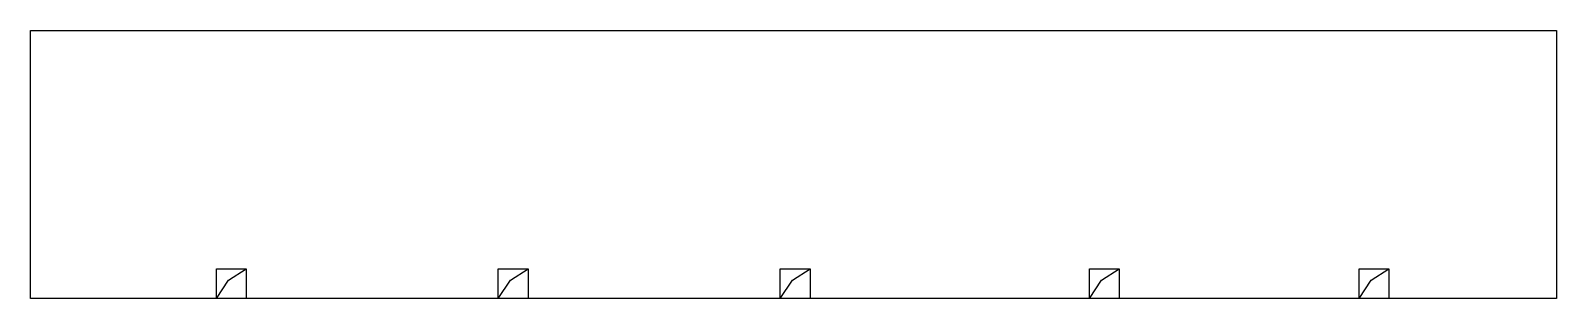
# Model space of a CAD drawing. Extents: x 0 to 5120, y 0 to 900.
import ezdxf

# ---------------------------------------------------------------- set-up
doc = ezdxf.new("R2010")
doc.units = 0
doc.header["$LTSCALE"] = 100
doc.layers.get('0').update_dxf_attribs({"linetype": 'CONTINUOUS'})

msp = doc.modelspace()

# ---------------------------------------------------------------- linework, layer by layer
at = {"color": 0}
msp.add_lwpolyline([(0, 0), (0, 900), (5120, 900), (5120, 0)], close=True, dxfattribs=at)
for points in [[(623.8, 0), (664.4, 61.5), (723.8, 100)], [(623.8, 0), (623.8, 100), (723.8, 100), (723.8, 0)], [(1569.6, 0), (1610.3, 61.5), (1669.6, 100)], [(1569.6, 0), (1569.6, 100), (1669.6, 100), (1669.6, 0)], [(2515.4, 0), (2556.1, 61.5), (2615.4, 100)], [(2515.4, 0), (2515.4, 100), (2615.4, 100), (2615.4, 0)], [(3552.8, 0), (3593.5, 61.5), (3652.8, 100)], [(3552.8, 0), (3552.8, 100), (3652.8, 100), (3652.8, 0)], [(4458, 0), (4498.6, 61.5), (4558, 100)], [(4458, 0), (4458, 100), (4558, 100), (4558, 0)]]:
    msp.add_lwpolyline(points, dxfattribs=at)

doc.saveas('drawing.dxf')
